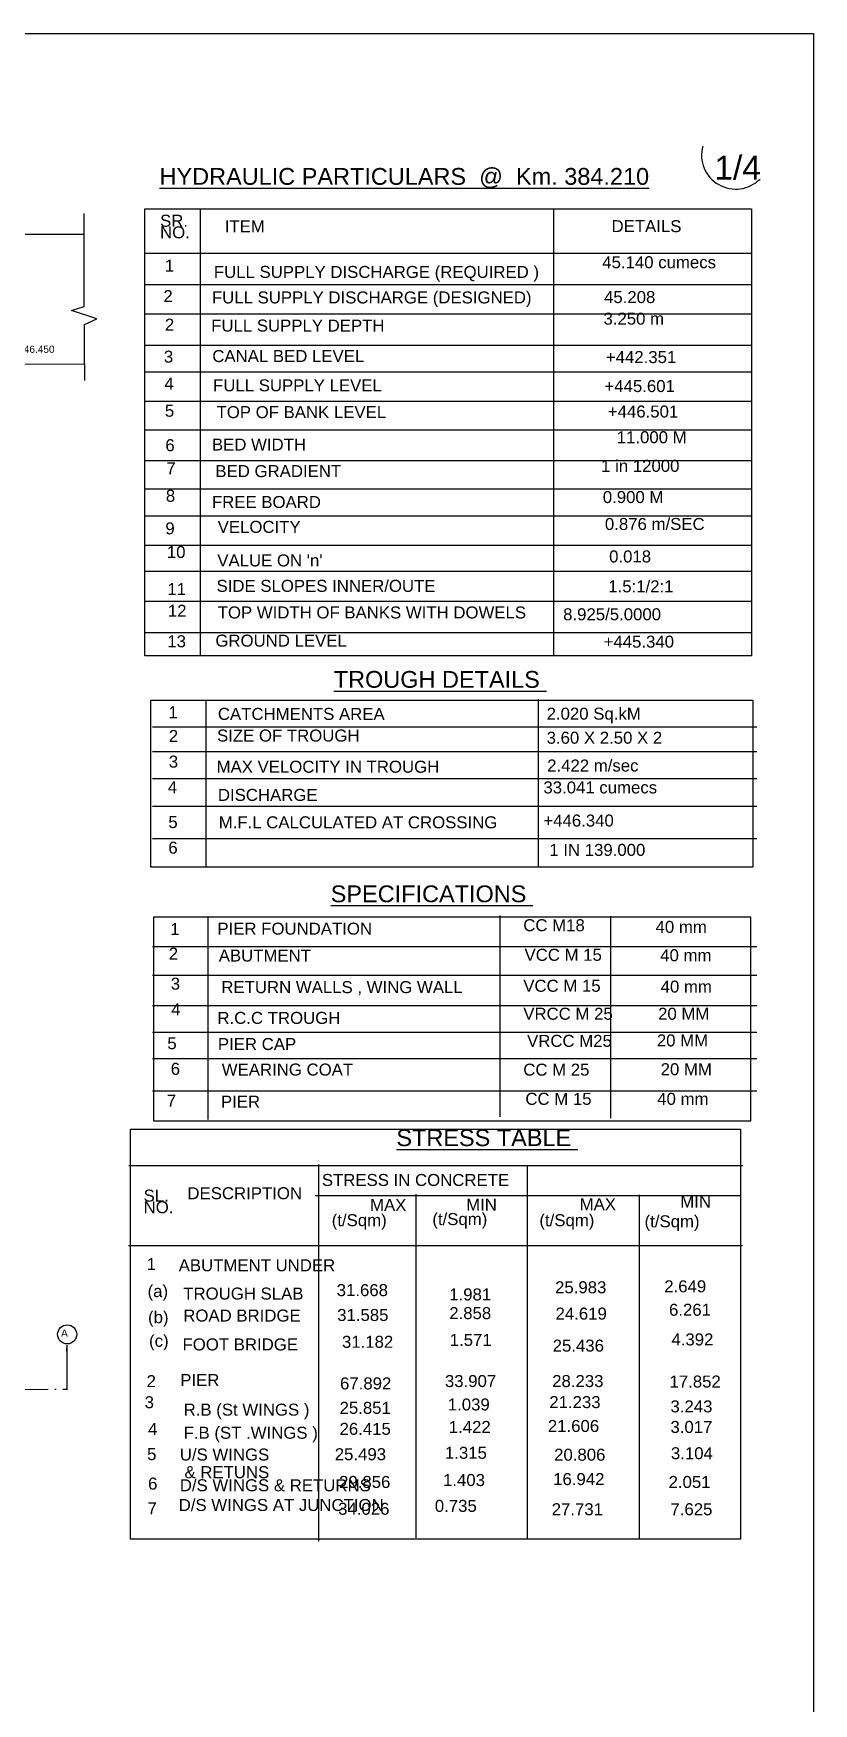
# Model space of a CAD drawing. Header units: millimetres. Extents: x 5757556 to 5765813, y 20979447 to 20984701.
# Drawn here: x 5764189 to 5765813, y 20981222 to 20984701 of the extents above; entities that cross this region are included whole.
import ezdxf

# ---------------------------------------------------------------- set-up
doc = ezdxf.new("R2010")
doc.units = ezdxf.units.MM
doc.header["$MEASUREMENT"] = 0
doc.linetypes.add('ACAD_ISO10W100', pattern=[18, 12, -3, 0, -3])
for name, color, linetype in [('DIMENSIONS', 7, 'Continuous'), ('DRAWING', 7, 'Continuous'), ('TEXT', 7, 'Continuous')]:
    doc.layers.add(name, color=color, linetype=linetype)
doc.styles.get("Standard").update_dxf_attribs({"font": 'arial.ttf', "height": 15})
doc.dimstyles.get("Standard").update_dxf_attribs({"dimtxt": 15, "dimasz": 13, "dimexe": 0.18, "dimexo": 0.0625, "dimgap": 0.09, "dimtad": 0, "dimdec": 0, "dimzin": 0, "dimdsep": 46, "dimtxsty": 'Standard', "dimcen": 0.09, "dimse1": 1, "dimse2": 1, "dimadec": 0, "dimazin": 0, "dimtfac": 1, "dimtdec": 0, "dimtofl": 0, "dimtmove": 0, "dimatfit": 3, "dimfxl": 1, "dimtolj": 1, "dimtzin": 0, "dimarcsym": 0})

msp = doc.modelspace()

# ---------------------------------------------------------------- linework, layer by layer
at = {"layer": 'DIMENSIONS', "color": 0}
for points in [[(5765813.5, 20979446.8), (5757556.1, 20979446.8), (5757556.1, 20984700.8), (5765813.5, 20984700.8)], [(5764421.1, 20984335.6), (5765683.9, 20984335.6), (5765683.9, 20983404), (5764421.1, 20983404)], [(5764433.3, 20983311.6), (5765687, 20983311.6), (5765687, 20982963.9), (5764433.3, 20982963.9)], [(5765682.9, 20982859.7), (5764438.7, 20982859.7), (5764438.7, 20982436), (5765682.9, 20982436)], [(5764390.8, 20982418.1), (5765661.6, 20982418.1), (5765661.6, 20981564.5), (5764390.8, 20981564.5)]]:
    msp.add_lwpolyline(points, close=True, dxfattribs=at)
for points in [[(5764536.2, 20984335.6), (5764536.2, 20983404)], [(5765271.8, 20984335.6), (5765271.8, 20983404)], [(5764421.1, 20984243.2), (5765683.9, 20984243.2)], [(5764421.1, 20984177.9), (5765683.9, 20984177.9)], [(5764421.1, 20984116.7), (5765683.9, 20984116.7)], [(5764421.1, 20984051.5), (5765683.9, 20984051.5)], [(5764421.1, 20983995.7), (5765683.9, 20983995.7)], [(5764421.1, 20983934.6), (5765683.9, 20983934.6)], [(5764421.1, 20983874.8), (5765683.9, 20983874.8)], [(5764421.1, 20983810.9), (5765683.9, 20983810.9)], [(5764421.1, 20983752.4), (5765683.9, 20983752.4)], [(5764421.1, 20983696), (5765683.9, 20983696)], [(5764421.1, 20983634.9), (5765683.9, 20983634.9)], [(5764421.1, 20983580.5), (5765683.9, 20983580.5)], [(5764421.1, 20983518), (5765683.9, 20983518)], [(5764421.1, 20983452.7), (5765683.9, 20983452.7)], [(5764547.6, 20983311.6), (5764547.6, 20982963.9)], [(5765239.7, 20983313.7), (5765239.7, 20982966)], [(5764436.7, 20983256.5), (5765695.3, 20983256.5)], [(5764436.7, 20983204.9), (5765695.3, 20983204.9)], [(5764436.7, 20983149.1), (5765695.3, 20983149.1)], [(5764436.7, 20983091.3), (5765695.3, 20983091.3)], [(5764436.7, 20983024.1), (5765695.3, 20983024.1)], [(5764552.3, 20982860.9), (5764552.3, 20982438.8)], [(5765160.4, 20982863.4), (5765160.4, 20982443.7)], [(5765390.3, 20982862.2), (5765390.3, 20982441.3)], [(5764436.7, 20982798.6), (5765695.3, 20982798.6)], [(5764436.7, 20982739.4), (5765695.3, 20982739.4)], [(5764436.7, 20982676), (5765695.3, 20982676)], [(5764436.7, 20982620.7), (5765695.3, 20982620.7)], [(5764436.7, 20982565.7), (5765695.3, 20982565.7)], [(5764436.7, 20982498.2), (5765695.3, 20982498.2)], [(5764387.5, 20982342.7), (5765666.4, 20982342.7)], [(5764782.2, 20982344.6), (5764782.2, 20981560.1)], [(5765217, 20982341.8), (5765217, 20981565.7)], [(5764775.8, 20982280.5), (5765661.3, 20982280.5)], [(5764985.3, 20982282.9), (5764985.3, 20981566.9)], [(5765451.2, 20981565.7), (5765451.2, 20982281.7)], [(5764386.7, 20982176.3), (5765665.7, 20982176.3)]]:
    msp.add_lwpolyline(points, dxfattribs=at)
msp.add_circle((5764259, 20981990.9), 19.8, dxfattribs=at)
msp.add_arc((5765651.4, 20984447.7), 71.3, 164.9698, 315.1912, dxfattribs=at)
at = {"layer": 'DRAWING', "color": 0}
for points in [[(5764295.2, 20984012.8), (5764295.2, 20984094.3), (5764320.6, 20984106.1), (5764268.2, 20984123.4), (5764294.7, 20984131.9), (5764294.7, 20984325.4)], [(5763532.6, 20984282.8), (5764294.7, 20984282.8)], [(5762736.9, 20984005.8), (5763532.6, 20984009.1), (5764295.2, 20984012.8), (5764295.2, 20983978)]]:
    msp.add_lwpolyline(points, dxfattribs=at)
at = {"layer": 'DRAWING', "color": 0, "linetype": 'ACAD_ISO10W100', "ltscale": 5}
msp.add_lwpolyline([(5761997.2, 20981868.8), (5764259.4, 20981876.6)], dxfattribs=at)

# ---------------------------------------------------------------- texts
at = {"layer": 'DIMENSIONS', "color": 0}
for s, height, p in [('%%UHYDRAULIC PARTICULARS  @  Km. 384.210', 35, (5764451.4, 20984385.4)), ('SR.', 25, (5764452.5, 20984298)), ('ITEM ', 25, (5764587.2, 20984286.4)), ('DETAILS ', 25, (5765392.7, 20984286.8)), ('NO.', 25, (5764452.5, 20984273.9)), ('45.140 cumecs', 25, (5765373.4, 20984211.6)), ('1', 25, (5764462.5, 20984204.6)), ('FULL SUPPLY DISCHARGE (REQUIRED )', 25, (5764564.5, 20984191.4)), ('2', 25, (5764459.4, 20984141.1)), ('FULL SUPPLY DISCHARGE (DESIGNED)', 25, (5764560.5, 20984138.3)), ('45.208', 25, (5765377.1, 20984139.1)), ('2', 25, (5764462.5, 20984081.6)), ('FULL SUPPLY DEPTH ', 25, (5764558.9, 20984079.7)), ('3.250 m', 25, (5765375.9, 20984094.1)), ('3', 25, (5764460.4, 20984015)), ('CANAL BED LEVEL ', 25, (5764561.3, 20984016.2)), ('+442.351', 25, (5765380.9, 20984014.1)), ('4', 25, (5764461.5, 20983958.7)), ('FULL SUPPLY LEVEL ', 25, (5764562.9, 20983955.2)), ('+445.601', 25, (5765378, 20983953.7)), ('5', 25, (5764462.5, 20983902.3)), ('TOP OF BANK LEVEL', 25, (5764570.1, 20983899.4)), ('+446.501', 25, (5765385, 20983900.7)), ('6', 25, (5764463.5, 20983830.6)), ('BED WIDTH ', 25, (5764560.5, 20983831.9)), ('11.000 M', 25, (5765403.5, 20983847.1)), ('7', 25, (5764465.6, 20983782.5)), ('BED GRADIENT ', 25, (5764567.7, 20983776.5)), ('1 in 12000', 25, (5765371, 20983787.5)), ('8', 25, (5764464.5, 20983725.1)), ('0.900 M', 25, (5765374.5, 20983722.5)), ('FREE BOARD ', 25, (5764560.5, 20983712.2)), ('9', 25, (5764463.5, 20983657.3)), ('VELOCITY ', 25, (5764572.5, 20983660.4)), ('0.876 m/SEC', 25, (5765378.9, 20983666.4)), ('10', 25, (5764466.6, 20983608.1)), ("VALUE ON 'n'", 25, (5764571.7, 20983590.5)), ('0.018', 25, (5765387.7, 20983598.8)), ('11', 25, (5764467.6, 20983530.7)), ('SIDE SLOPES INNER/OUTE ', 25, (5764570.1, 20983537.5)), ('1.5:1/2:1', 25, (5765385.9, 20983536.5)), ('12', 25, (5764468.6, 20983485.6)), ('TOP WIDTH OF BANKS WITH DOWELS ', 25, (5764572.5, 20983482.1)), ('8.925/5.0000', 25, (5765291.9, 20983478.3)), ('13', 25, (5764467.6, 20983422.1)), ('GROUND LEVEL ', 25, (5764567.7, 20983423.4)), ('+445.340', 25, (5765376.2, 20983421.3)), ('%%UTROUGH DETAILS ', 35, (5764814.2, 20983337.7)), ('1', 25, (5764469.7, 20983274)), ('CATCHMENTS AREA ', 25, (5764572.9, 20983270.8)), ('2.020 Sq.kM', 25, (5765257.5, 20983271.3)), ('2', 25, (5764470.7, 20983224.8)), ('SIZE OF TROUGH ', 25, (5764571.1, 20983225.7)), ('3.60 X 2.50 X 2 ', 25, (5765257.5, 20983221.2)), ('3', 25, (5764470.7, 20983171.5)), ('MAX VELOCITY IN TROUGH ', 25, (5764570.2, 20983160.8)), ('2.422 m/sec', 25, (5765258.6, 20983163.3)), ('4', 25, (5764468.6, 20983118.2)), ('DISCHARGE ', 25, (5764572.9, 20983102.1)), ('33.041 cumecs', 25, (5765250.8, 20983117.7)), ('5', 25, (5764469.7, 20983045.5)), ('M.F.L CALCULATED AT CROSSING ', 25, (5764574.7, 20983045)), ('+446.340', 25, (5765250.8, 20983048.7)), ('6', 25, (5764469.7, 20982992.2)), ('1 IN 139.000', 25, (5765263.1, 20982987.5)), ('%%USPECIFICATIONS ', 35, (5764807.9, 20982891)), ('1', 25, (5764473.7, 20982822.6)), ('PIER FOUNDATION ', 25, (5764571.9, 20982823.5)), ('CC M18', 25, (5765208.9, 20982830.7)), ('40 mm', 25, (5765484.4, 20982827.2)), ('2', 25, (5764470.6, 20982771.4)), ('ABUTMENT ', 25, (5764574.7, 20982767.5)), ('VCC M 15', 25, (5765211.5, 20982769)), ('40 mm', 25, (5765494.1, 20982768.1)), ('3', 25, (5764474.7, 20982708.9)), ('RETURN WALLS , WING WALL ', 25, (5764580.1, 20982701.7)), ('VCC M 15', 25, (5765208.9, 20982704.5)), ('40 mm', 25, (5765495, 20982702.8)), ('4', 25, (5764475.8, 20982655.6)), ('VRCC M 25', 25, (5765208.9, 20982646.3)), ('20 MM', 25, (5765489.7, 20982646.3)), ('R.C.C TROUGH ', 25, (5764571.9, 20982637.6)), ('5', 25, (5764467.6, 20982584.9)), ('PIER CAP ', 25, (5764572.9, 20982583.2)), ('VRCC M25', 25, (5765216.8, 20982589.8)), ('20 MM', 25, (5765487.1, 20982590.7)), ('6', 25, (5764474.7, 20982531.6)), ('WEARING COAT ', 25, (5764581, 20982530)), ('CC M 25', 25, (5765208.9, 20982529.8)), ('20 MM', 25, (5765495, 20982530.7)), ('7', 25, (5764466.5, 20982465.1)), ('PIER ', 25, (5764579.2, 20982463.2)), ('CC M 15', 25, (5765213.3, 20982469)), ('40 mm', 25, (5765487.9, 20982469)), ('%%USTRESS TABLE ', 35, (5764944.6, 20982383)), ('STRESS IN CONCRETE ', 25, (5764789.4, 20982300)), ('SL.', 25, (5764418.2, 20982267.4)), ('DESCRIPTION ', 25, (5764509.5, 20982272.4)), ('NO.', 25, (5764418.2, 20982243.3)), ('MAX ', 25, (5764889.8, 20982247.9)), ('MIN', 25, (5765089.9, 20982248.7)), ('MAX', 25, (5765326.3, 20982249.4)), ('MIN', 25, (5765535.8, 20982255)), ('(t/Sqm)', 25, (5764810, 20982216.3)), ('(t/Sqm)', 25, (5765019.5, 20982218.6)), ('(t/Sqm)', 25, (5765242.5, 20982216.3)), ('(t/Sqm)', 25, (5765461.5, 20982213.9)), ('1', 25, (5764424.5, 20982124.8)), ('ABUTMENT UNDER ', 25, (5764491.3, 20982122.3)), ('(a)', 25, (5764426.5, 20982068.5)), ('TROUGH SLAB ', 25, (5764500.8, 20982063.4)), ('31.668', 25, (5764820.3, 20982070.6)), ('1.981', 25, (5765054.7, 20982061.6)), ('25.983', 25, (5765275.1, 20982076.5)), ('2.649', 25, (5765502.5, 20982078.5)), ('ROAD BRIDGE ', 25, (5764500.8, 20982017.6)), ('31.585', 25, (5764821.3, 20982018.8)), ('2.858', 25, (5765054.7, 20982022.7)), ('24.619', 25, (5765276.1, 20982021.7)), ('6.261', 25, (5765512.4, 20982029.7)), ('(b)', 25, (5764427.5, 20982014.2)), ('(c)', 25, (5764429.6, 20981965)), ('FOOT BRIDGE ', 25, (5764499.2, 20981957.5)), ('31.182', 25, (5764831.3, 20981962.9)), ('1.571', 25, (5765055.7, 20981966.9)), ('25.436', 25, (5765270.1, 20981955)), ('4.392', 25, (5765517.4, 20981967.9)), ('2', 25, (5764424.5, 20981881)), ('PIER ', 25, (5764494.5, 20981883.3)), ('33.907', 25, (5765045.7, 20981881.2)), ('28.233', 25, (5765269.1, 20981881.2)), ('17.852', 25, (5765513.4, 20981880.2)), ('67.892', 25, (5764827.3, 20981876.3)), ('3', 25, (5764420.4, 20981837)), ('R.B (St WINGS ) ', 25, (5764501.6, 20981821.6)), ('25.851', 25, (5764826.3, 20981825.4)), ('1.039', 25, (5765051.7, 20981832.4)), ('21.233', 25, (5765263.1, 20981837.4)), ('3.243', 25, (5765515.4, 20981828.4)), ('4', 25, (5764427.5, 20981781.3)), ('F.B (ST .WINGS ) ', 25, (5764501.6, 20981773.5)), ('26.415', 25, (5764826.3, 20981781.6)), ('1.422', 25, (5765053.7, 20981785.6)), ('21.606', 25, (5765260.1, 20981787.6)), ('3.017', 25, (5765515.4, 20981785.6)), ('5', 25, (5764425.5, 20981729)), ('U/S WINGS  ', 25, (5764493.6, 20981728.1)), ('25.493', 25, (5764816.3, 20981728.8)), ('1.315', 25, (5765045.7, 20981731.8)), ('20.806', 25, (5765273.1, 20981727.8)), ('3.104', 25, (5765516.4, 20981730.8)), (' & RETUNS', 25, (5764493.6, 20981691.4)), ('29.856', 25, (5764825.3, 20981671)), ('1.403', 25, (5765041.7, 20981675)), ('16.942', 25, (5765271.1, 20981677)), ('2.051', 25, (5765511.5, 20981671)), ('6', 25, (5764427.5, 20981667.6)), ('D/S WINGS & RETURNS', 25, (5764493.6, 20981664.1)), ('7', 25, (5764426.5, 20981616.3)), ('D/S WINGS AT JUNCTION', 25, (5764491.3, 20981623)), ('34.026', 25, (5764823.3, 20981615.2)), ('0.735', 25, (5765024.7, 20981621.2)), ('27.731', 25, (5765268.1, 20981614.2)), ('7.625', 25, (5765515.4, 20981614.2))]:
    msp.add_text(s, height=height, dxfattribs=at).set_placement(p)
at = {"layer": 'TEXT', "color": 0}
for s, height, p in [('1/4', 50, (5765606.7, 20984395.9)), ('+446.450', 15, (5764144.8, 20984035.4)), ('A', 15, (5764246.4, 20981985.9))]:
    msp.add_text(s, height=height, dxfattribs=at).set_placement(p)

# ---------------------------------------------------------------- leaders
at = {"layer": 'DIMENSIONS', "color": 0}
msp.add_leader([(5764258, 20981968.3), (5764258.4, 20981876.6)], dimstyle='Standard', override={"dimgap": 0.09, "dimtad": 0}, dxfattribs=at)

doc.saveas('drawing.dxf')
